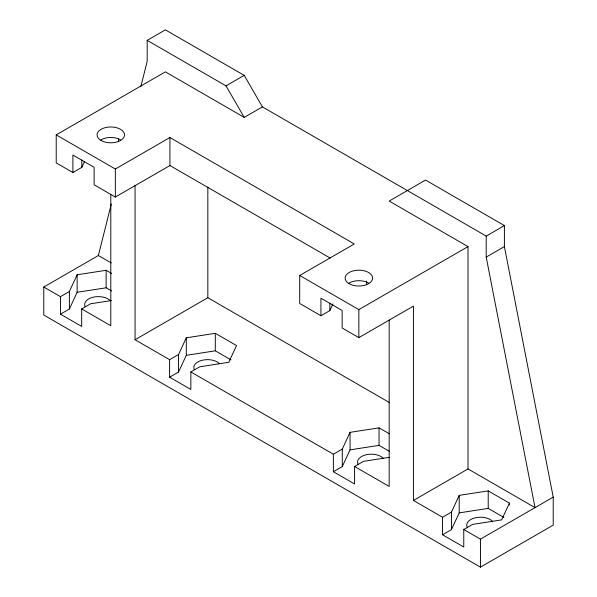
<?xml version="1.0" encoding="UTF-8"?>
<svg xmlns="http://www.w3.org/2000/svg" width="597" height="597" viewBox="0 0 597 597"><rect width="100%" height="100%" fill="white"/><g stroke="black" fill="none" stroke-linecap="round" stroke-linejoin="round"><path stroke-width="0.9" d="M332.954 303.903L329.85 310.597L320.94 315.746L320.94 298.239L342.163 310.492L342.163 327.999L358.842 337.626L413.43 306.112L413.43 500.45L468.011 468.936L468.011 246.591L389.169 201.07L425.557 180.063L504.398 225.584L504.398 246.591L553.218 497.122L553.218 525.136L480.443 567.15L43.782 315.044L43.782 287.038L98.363 255.523L111.311 204.047M140.825 86.647L147.183 61.364L147.183 40.357L165.376 29.85L244.218 75.371L262.411 106.885L486.204 236.084L504.398 225.584M262.411 106.885L244.218 117.385L165.376 71.864L56.215 134.892L56.215 162.906L72.894 172.533L81.804 167.391L84.52 161.533M43.782 287.038L60.461 296.664L60.461 314.171L69.371 309.03L69.371 291.523L77.14 274.777L106.132 270.292L111.639 273.471M69.371 309.03L77.14 292.284L77.14 274.777M169.623 377.2L178.533 372.05L178.533 354.543L186.301 337.805L215.301 333.32L236.524 345.573L228.755 362.312L199.756 366.804L190.853 371.946L190.853 389.453L169.623 377.2L169.623 359.692L135.056 339.73L135.056 185.383M178.533 372.05L186.301 355.312L186.301 337.805M190.853 371.946L333.372 454.227L333.372 471.734L342.282 466.593L342.282 449.086L350.051 432.347L379.043 427.855L389.266 433.758M342.282 466.593L350.051 449.854L350.051 432.347M413.43 500.45L442.534 517.256L442.534 534.763L451.444 529.621L451.444 512.114L459.212 495.368L488.212 490.883L509.435 503.137L509.435 504.98M451.444 529.621L459.212 512.875L459.212 495.368M509.435 503.137L501.667 519.883L472.675 524.367L463.765 529.509L463.765 547.016L442.534 534.763M147.183 40.357L226.024 85.871L244.218 75.371M56.215 134.892L115.348 169.033L169.929 137.519L354.297 243.964L299.716 275.478L299.716 303.485L320.94 315.746M72.894 172.533L72.894 155.026L94.117 167.279L94.117 184.786L115.348 197.047L169.929 165.533L330.141 258.031M60.461 296.664L69.371 291.523M60.461 314.171L81.685 326.425L81.685 308.918L90.595 303.776L111.438 300.552M135.056 339.73L207.831 297.716L389.341 402.505M169.623 359.692L178.533 354.543M299.716 275.478L358.842 309.619L468.011 246.591M468.011 468.936L535.024 507.622L486.204 257.091L504.398 246.591M333.372 454.227L342.282 449.086M333.372 471.734L354.596 483.988L354.596 466.481L363.506 461.339L389.781 457.272M442.534 517.256L451.444 512.114M463.765 529.509L480.443 539.136L553.218 497.122M77.14 292.284L106.132 287.799L111.639 290.978M186.301 355.312L215.301 350.827L231.024 359.901M350.051 449.854L379.043 445.369L389.266 451.265M459.212 512.875L488.212 508.39L503.935 517.472M98.363 255.523L111.281 262.978M81.685 308.918L110.796 325.723L110.796 194.622M354.596 466.481L389.169 486.443L389.169 320.007M226.024 85.871L244.218 117.385M488.212 490.883L488.212 508.39M486.204 236.084L486.204 257.091M480.443 539.136L480.443 567.15M379.043 427.855L379.043 445.369M366.61 281.083L366.61 284.769M358.842 309.619L358.842 337.626M329.85 303.231L329.85 310.597M215.301 333.32L215.301 350.827M207.831 187.062L207.831 297.716M169.929 137.519L169.929 165.533M118.564 138.795L118.564 141.556M115.348 169.033L115.348 197.047M106.132 270.292L106.132 287.799M81.804 160.018L81.804 167.391M194.271 369.618A13.724 7.925 0 0 1 202.279 360.245A13.724 7.925 0 0 1 219.412 363.603M101.094 139.795A13.724 7.925 0 0 1 120.497 139.795M85.11 306.589A13.724 7.925 0 0 1 93.11 297.224A13.724 7.925 0 0 1 110.251 300.582M467.19 527.181A13.724 7.925 0 0 1 475.19 517.815A13.724 7.925 0 0 1 492.324 521.174M358.021 464.16A13.724 7.925 0 0 1 366.028 454.787A13.724 7.925 0 0 1 383.162 458.145M349.141 283.008A13.724 7.925 0 0 1 368.55 283.008M101.094 140.496A13.724 7.925 0 0 0 124.049 136.944A13.724 7.925 0 0 0 107.244 127.243A13.724 7.925 0 0 0 101.094 140.496M349.141 283.702A13.724 7.925 0 0 0 372.103 280.15A13.724 7.925 0 0 0 355.29 270.448A13.724 7.925 0 0 0 349.141 283.702"/></g></svg>
